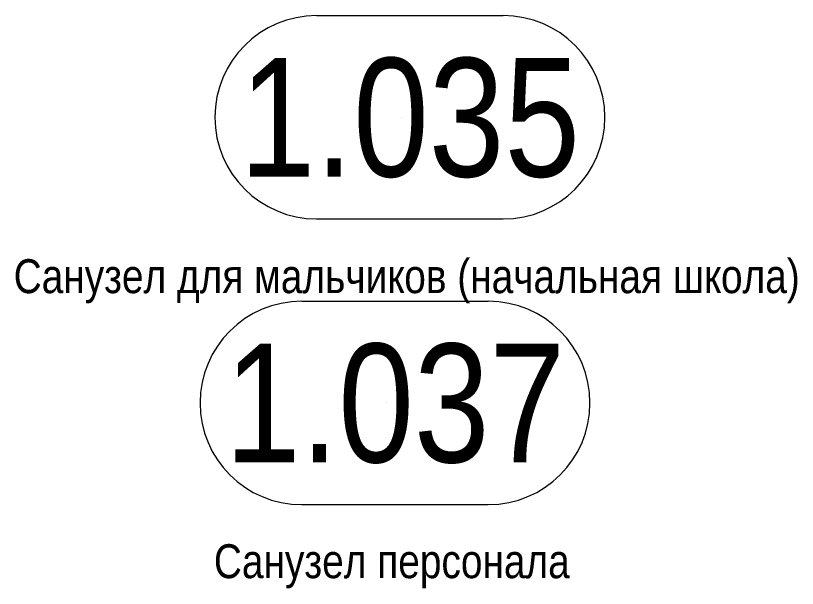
# Model space of a CAD drawing. Header units: millimetres. Extents: x -24360 to 609566, y -391049 to 148426.
# Drawn here: x 263139 to 268685, y -162203 to -158136 of the extents above; entities that cross this region are included whole.
import ezdxf
from ezdxf.enums import TextEntityAlignment as Align

# ---------------------------------------------------------------- set-up
doc = ezdxf.new("R2010")
doc.units = ezdxf.units.MM
doc.layers.get('Defpoints').update_dxf_attribs({"color": 140})
doc.layers.add('АР_Area', color=5, linetype='Continuous', lineweight=5)
doc.styles.add('style1', font='ARIALN.TTF')

# ---------------------------------------------------------------- blocks, each defined once
blk = doc.blocks.new('MOK-МаркаПом_овал_ареал')
for p, q in [((-2.75, 3), (2.75, 3)), ((-2.75, -3), (2.75, -3))]:
    blk.add_line(p, q)
for centre, radius, start, end in [((-2.75, 0), 3, 90, 270), ((2.75, 0), 3, 270, 90), ((-3.75, 0), 3.5, 0, 0.001)]:
    blk.add_arc(centre, radius, start, end)
at = {"color": 0, "style": 'style1'}
blk.add_attdef('АР-ПОМЕЩЕНИЕ:НОМЕР', text='', height=3.5, dxfattribs=at).set_placement((0, 0), align=Align.MIDDLE)

msp = doc.modelspace()

# ---------------------------------------------------------------- block references
at = {"layer": 'АР_Area', "color": 18, "linetype": 'Continuous', "lineweight": 5, "true_color": 0x000000}
ref = msp.add_blockref('MOK-МаркаПом_овал_ареал', (265936.236, -158857.56), dxfattribs=dict(at, xscale=240.5943519862187, yscale=240.5943519862187, zscale=240.5943519862187))
ref.add_attrib('АР-ПОМЕЩЕНИЕ:НОМЕР', '1.035', dxfattribs={"layer": '0', "color": 0, "height": 842.0802, "style": 'style1'}).set_placement((265936.236, -158857.56), align=Align.MIDDLE)
ref.add_attrib('АР-ПОМЕЩЕНИЕ:НАИМЕНОВАНИЕ', 'Санузел для мальчиков (начальная школа)', dxfattribs={"layer": 'Defpoints', "color": 2, "height": 240.59435, "style": 'style1'}).set_placement((265913.584, -160015.764), align=Align.MIDDLE)
ref = msp.add_blockref('MOK-МаркаПом_овал_ареал', (265830.543, -160886.039), dxfattribs=dict(at, xscale=240.5943519862187, yscale=240.5943519862187, zscale=240.5943519862187))
ref.add_attrib('АР-ПОМЕЩЕНИЕ:НОМЕР', '1.037', dxfattribs={"layer": '0', "color": 0, "height": 842.0802, "style": 'style1'}).set_placement((265830.543, -160886.039), align=Align.MIDDLE)
ref.add_attrib('АР-ПОМЕЩЕНИЕ:НАИМЕНОВАНИЕ', 'Санузел персонала', dxfattribs={"layer": 'Defpoints', "color": 2, "height": 240.59435, "style": 'style1'}).set_placement((265807.89, -162044.243), align=Align.MIDDLE)

doc.saveas('drawing.dxf')
